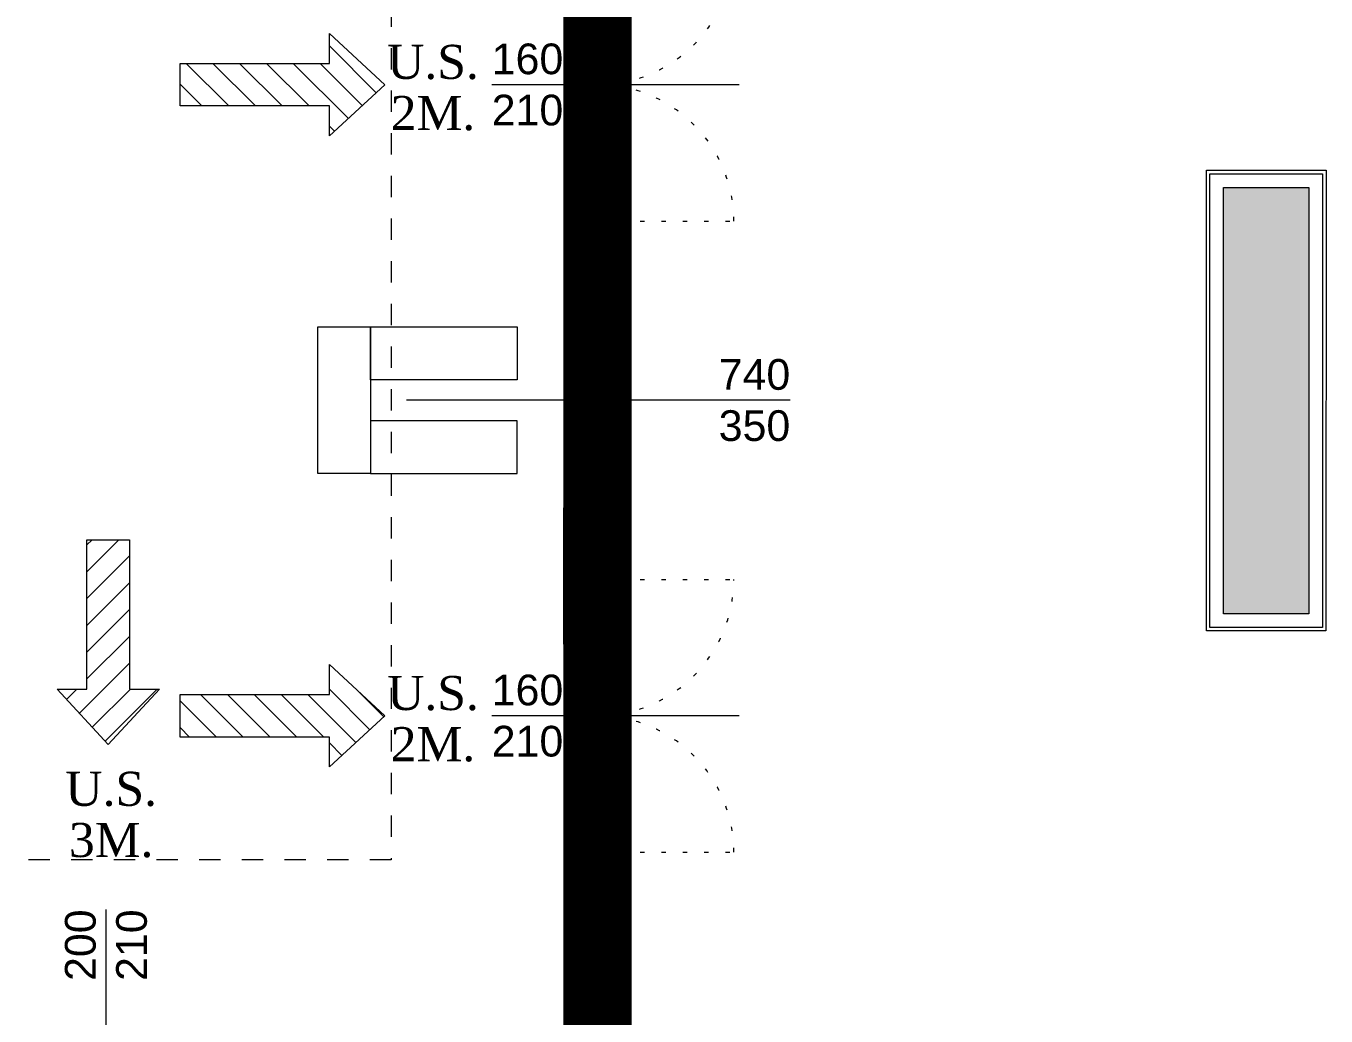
# Model space of a CAD drawing. Header units: centimetres. Extents: x 139057 to 200038, y 34824 to 80516.
# Drawn here: x 173085 to 173847, y 53167 to 53747 of the extents above; entities that cross this region are included whole.
import ezdxf
from ezdxf.enums import TextEntityAlignment as Align

# ---------------------------------------------------------------- set-up
doc = ezdxf.new("R2010")
doc.units = ezdxf.units.CM
doc.header["$LTSCALE"] = 100
for name, pattern in [('HIDDEN3', [0.25, 0.125, -0.125]), ('HIDDEN4', [0.125, 0.025, -0.1]), ('TRATTO-PUNTO', [1, 0.5, -0.25, 0, -0.25])]:
    doc.linetypes.add(name, pattern=pattern)
doc.layers.get('0').update_dxf_attribs({"lineweight": 0})
for name, color, linetype, lineweight in [('410_STRUTTURE_001-AM_0', 7, 'Continuous', 0), ('437_RIVESTIMENTI_001-AM_0', 13, 'Continuous', 0), ('439_TESTI_SERRAMENTI_001-AM_0', 11, 'Continuous', 0), ('441_SERRAMENTI_001-AM_0', 1, 'Continuous', 0), ('454_PROIEZIONI_001-AM_0', 61, 'Continuous', 0), ('461_LAYOUT_SCHEMATICO_001-AM_0', 11, 'Continuous', 0), ('481_SIMBOLI_VVF_001-AM_0', 7, 'Continuous', 0)]:
    doc.layers.add(name, color=color, linetype=linetype, lineweight=lineweight)
doc.layers.add('_s_09_Perimetro_proprietà', color=40, linetype='Continuous')
doc.styles.add('ROMANTIC', font='romantic.ttf')
doc.styles.get("Standard").update_dxf_attribs({"font": 'arial.ttf'})

# ---------------------------------------------------------------- blocks, each defined once
blk = doc.blocks.new('FRECCIA US ORIZZONTALE')
h = blk.add_hatch()
h.set_pattern_fill('ANSI31', color=256, scale=7, style=0)
h.set_pattern_definition([(45, (-5619.863, -3114.928), (-15.71545, 15.71545), [])])
h.paths.add_polyline_path([(0, 0), (-60, 65), (-25, 65), (-25, 240), (25, 240), (25, 65), (60, 65)])
blk.add_lwpolyline([(0, 0), (-60, 65), (-25, 65), (-25, 240), (25, 240), (25, 65), (60, 65)], close=True)
blk = doc.blocks.new('US')
at = {"rotation": 270}
blk.add_blockref('FRECCIA US ORIZZONTALE', (50, 0), dxfattribs=at)

msp = doc.modelspace()

# ---------------------------------------------------------------- hatches: boundary and pattern name
at = {"layer": '410_STRUTTURE_001-AM_0'}
msp.add_hatch(color=256, dxfattribs=at).paths.add_polyline_path([(173837.22, 53652.7), (173787.22, 53652.7), (173787.21, 53402.7), (173837.21, 53402.7)])

# ---------------------------------------------------------------- linework, layer by layer
at = {"layer": '410_STRUTTURE_001-AM_0', "elevation": 0}
msp.add_lwpolyline([(173787.21, 53402.7), (173787.22, 53652.7), (173837.22, 53652.7), (173837.21, 53402.7)], close=True, dxfattribs=at)
at = {"layer": '437_RIVESTIMENTI_001-AM_0', "elevation": 0}
for points in [[(173777.21, 53392.7), (173777.23, 53662.7), (173847.23, 53662.7), (173847.21, 53392.7)], [(173779.21, 53394.7), (173779.23, 53660.7), (173845.23, 53660.7), (173845.21, 53394.7)]]:
    msp.add_lwpolyline(points, close=True, dxfattribs=at)
at = {"layer": '441_SERRAMENTI_001-AM_0', "linetype": 'HIDDEN4'}
for p, q in [((173412.23, 53632.89, 0), (173412.23, 53792.89, 0)), ((173420.23, 53632.89, 0), (173500.15, 53632.89, 0)), ((173412.23, 53422.89, 0), (173412.23, 53262.89, 0)), ((173420.23, 53422.89, 0), (173500.15, 53422.89, 0)), ((173420.22, 53262.93, 0), (173500.14, 53262.93, 0))]:
    msp.add_line(p, q, dxfattribs=at)
at = {"layer": '441_SERRAMENTI_001-AM_0', "ltscale": 20}
for p, q in [((173503.23, 53712.89, 0), (173358.23, 53712.89, 0)), ((173404.23, 53670.89, 0), (173404.23, 53598.89, 0)), ((173416.23, 53624.89, 0), (173416.23, 53540.89, 0)), ((173533.23, 53527.89, 0), (173308.23, 53527.89, 0)), ((173416.23, 53430.89, 0), (173416.23, 53514.89, 0)), ((173404.23, 53384.89, 0), (173404.23, 53456.89, 0)), ((173503.23, 53342.89, 0), (173358.23, 53342.89, 0)), ((173404.23, 53300.89, 0), (173404.23, 53228.89, 0)), ((173416.23, 53254.89, 0), (173416.23, 53170.89, 0))]:
    msp.add_line(p, q, dxfattribs=at)
at = {"layer": '441_SERRAMENTI_001-AM_0'}
msp.add_line((173132.22, 53024.39, 0), (173132.22, 53229.39, 0), dxfattribs=at)
at = {"layer": '441_SERRAMENTI_001-AM_0', "ltscale": 20, "elevation": 0}
for points in [[(173408.23, 53746.89), (173400.23, 53746.89)], [(173408.23, 53678.89), (173400.23, 53678.89)], [(173408.23, 53678.89), (173408.23, 53598.89), (173400.23, 53598.89)], [(173400.23, 53670.89), (173408.23, 53670.89)], [(173412.23, 53632.89), (173412.23, 53430.89), (173420.23, 53430.89)], [(173420.23, 53632.89), (173420.23, 53540.89), (173412.23, 53540.89)], [(173420.23, 53632.89), (173412.23, 53632.89)], [(173412.23, 53624.89), (173420.23, 53624.89)], [(173400.23, 53590.89), (173408.23, 53590.89)], [(173412.23, 53522.89), (173427.23, 53522.89), (173427.23, 53532.89), (173412.23, 53532.89)], [(173420.23, 53514.89), (173412.23, 53514.89)], [(173400.23, 53464.89), (173408.23, 53464.89)], [(173400.23, 53464.89), (173400.23, 53384.89), (173408.23, 53384.89)], [(173408.23, 53456.89), (173400.23, 53456.89)], [(173420.23, 53422.89), (173412.23, 53422.89)], [(173408.23, 53376.89), (173400.23, 53376.89)], [(173408.23, 53308.89), (173400.23, 53308.89)], [(173408.23, 53308.89), (173408.23, 53228.89), (173400.23, 53228.89)], [(173400.23, 53300.89), (173408.23, 53300.89)], [(173420.23, 53262.89), (173420.23, 53170.89), (173412.23, 53170.89)], [(173420.23, 53262.89), (173412.23, 53262.89)], [(173412.23, 53254.89), (173420.23, 53254.89)], [(173400.23, 53220.89), (173408.23, 53220.89)]]:
    msp.add_lwpolyline(points, dxfattribs=at)
at = {"layer": '441_SERRAMENTI_001-AM_0', "linetype": 'HIDDEN4'}
for centre, radius, start, end in [((173420.11, 53792.9, 0), 80.05, 270.09033, 359.967), ((173420.04, 53632.82, 0), 80.11, 0.04945, 89.86458), ((173420.04, 53422.96, 0), 80.11, 270.13542, 359.95055), ((173420.09, 53262.89, 0), 80.05, 0.033, 89.90967)]:
    msp.add_arc(centre, radius, start, end, dxfattribs=at)
at = {"layer": '454_PROIEZIONI_001-AM_0', "linetype": 'HIDDEN3', "elevation": 0}
msp.add_lwpolyline([(168505.52, 53373.4), (168505.52, 53884.38), (173299.23, 53884.38), (173299.23, 53258.39), (172727.5, 53258.39, 0.530564), (171736.58, 53373.4), (169439.85, 53373.4, 0.463019), (168535.52, 53373.4), (168505.52, 53373.4)], format="xyb", dxfattribs=at)
at = {"layer": '461_LAYOUT_SCHEMATICO_001-AM_0', "elevation": 0}
for points in [[(173256.23, 53570.89), (173287.23, 53570.89), (173287.23, 53484.89), (173256.23, 53484.89)], [(173373.23, 53539.89), (173287.23, 53539.89), (173287.23, 53570.89), (173373.23, 53570.89)], [(173287.23, 53484.89), (173373.23, 53484.89), (173373.23, 53515.89), (173287.23, 53515.89)]]:
    msp.add_lwpolyline(points, close=True, dxfattribs=at)
at = {"layer": '_s_09_Perimetro_proprietà', "linetype": 'TRATTO-PUNTO', "ltscale": 200, "const_width": 40, "elevation": 0}
msp.add_lwpolyline([(173420.2, 53910.22), (173420.22, 53137.55), (172795.64, 53137.55)], dxfattribs=at)

# ---------------------------------------------------------------- block references
at = {"layer": '481_SIMBOLI_VVF_001-AM_0', "xscale": 0.5, "yscale": 0.5, "zscale": 0.5}
for p, rotation in [((173320.62, 53712.89, 0), 180), ((173133.47, 53301.04), 89.99999999999999), ((173320.62, 53342.89, 0), 180)]:
    msp.add_blockref('US', p, dxfattribs=dict(at, rotation=rotation))

# ---------------------------------------------------------------- texts
at = {"layer": '439_TESTI_SERRAMENTI_001-AM_0', "char_height": 18, "width": 51.162}
for s, insert, attachment_point in [('160\\P210', (173358.23, 53712.89, 0), 4), ('740\\P350', (173533.23, 53527.89, 0), 6), ('160\\P210', (173358.23, 53342.89, 0), 4)]:
    msp.add_mtext(s, dxfattribs=dict(at, insert=insert, attachment_point=attachment_point))
at = {"layer": '439_TESTI_SERRAMENTI_001-AM_0', "insert": (173132.22, 53229.39, 0), "char_height": 18, "width": 51.162, "attachment_point": 6, "rotation": 90}
msp.add_mtext('200\\P210', dxfattribs=at)
at = {"layer": '481_SIMBOLI_VVF_001-AM_0', "style": 'ROMANTIC'}
for s, p in [('U.S.', (173323.82, 53726.27)), ('2M.', (173323.82, 53696.27)), ('U.S.', (173323.82, 53356.27)), ('2M.', (173323.82, 53326.27)), ('U.S.', (173135.2, 53300.11)), ('3M.', (173135.2, 53270.11))]:
    msp.add_text(s, height=20, dxfattribs=at).set_placement(p, align=Align.MIDDLE_CENTER)

doc.saveas('drawing.dxf')
